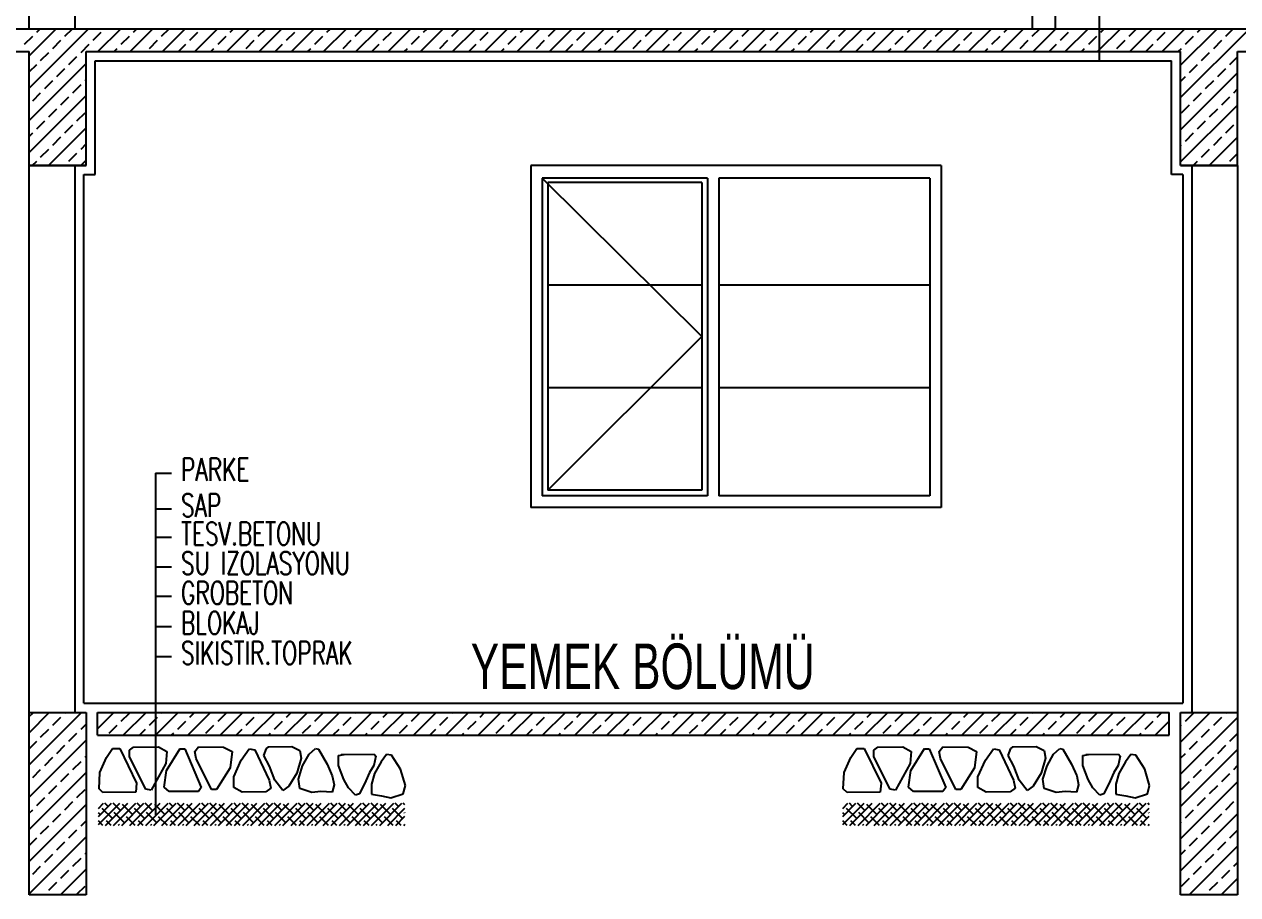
# Model space of a CAD drawing. Extents: x 3907.4 to 3911.57, y -3054.42 to -3053.7.
# Drawn here: x 3909.5885 to 3909.6949, y -3054.3138 to -3054.2374 of the extents above; entities that cross this region are included whole.
import ezdxf

# ---------------------------------------------------------------- set-up
doc = ezdxf.new("R2010")
doc.units = 0
doc.header["$LTSCALE"] = 2
doc.header["$MEASUREMENT"] = 0
doc.linetypes.add('ACAD_ISO07W100', pattern=[3.5, 0.5, -3])
for name, color, linetype in [('DOĞRAMA', 2, 'CONTINUOUS'), ('DUVAR', 7, 'CONTINUOUS'), ('SıVA', 6, 'CONTINUOUS'), ('TARAMA', 9, 'CONTINUOUS'), ('TEXT', 11, 'CONTINUOUS')]:
    doc.layers.add(name, color=color, linetype=linetype)
doc.styles.add('KAPı-PEN', font='simplex.shx', dxfattribs={"width": 0.7, "height": 10})
doc.styles.add('MAHAL', font='stylu.ttf', dxfattribs={"width": 0.7, "height": 20})

msp = doc.modelspace()

# ---------------------------------------------------------------- linework, layer by layer
at = {"layer": 'DOĞRAMA'}
for p, q in [((3909.66889, -3054.24981), (3909.63289, -3054.24981)), ((3909.63289, -3054.24981), (3909.63289, -3054.27981)), ((3909.66889, -3054.24981), (3909.66889, -3054.27981)), ((3909.63389, -3054.25091), (3909.63389, -3054.27881)), ((3909.64839, -3054.25091), (3909.63389, -3054.25091)), ((3909.64839, -3054.25091), (3909.64839, -3054.27881)), ((3909.66789, -3054.25091), (3909.64939, -3054.25091)), ((3909.64939, -3054.25091), (3909.64939, -3054.27881)), ((3909.66789, -3054.25091), (3909.66789, -3054.25691)), ((3909.66789, -3054.25446), (3909.66789, -3054.27881)), ((3909.64839, -3054.27881), (3909.63389, -3054.27881)), ((3909.66789, -3054.27881), (3909.64939, -3054.27881)), ((3909.66889, -3054.27981), (3909.63289, -3054.27981))]:
    msp.add_line(p, q, dxfattribs=at)
at = {"layer": 'DOĞRAMA', "color": 9, "linetype": 'ACAD_ISO07W100'}
for p, q in [((3909.63389, -3054.25091), (3909.64789, -3054.26481)), ((3909.64789, -3054.26481), (3909.63439, -3054.27831))]:
    msp.add_line(p, q, dxfattribs=at)
at = {"layer": 'DOĞRAMA', "color": 6}
for p, q in [((3909.63439, -3054.25131), (3909.63439, -3054.27831)), ((3909.64789, -3054.25131), (3909.63439, -3054.25131)), ((3909.64789, -3054.25131), (3909.64789, -3054.27831)), ((3909.64789, -3054.26031), (3909.63439, -3054.26031)), ((3909.66789, -3054.26031), (3909.64939, -3054.26031)), ((3909.64789, -3054.26931), (3909.63439, -3054.26931)), ((3909.66789, -3054.26931), (3909.64939, -3054.26931)), ((3909.64789, -3054.27831), (3909.63439, -3054.27831))]:
    msp.add_line(p, q, dxfattribs=at)
at = {"layer": 'DUVAR'}
for p, q in [((3909.67689, -3054.23781), (3909.67689, -3054.17981)), ((3909.67889, -3054.17981), (3909.67889, -3054.23781)), ((3909.58889, -3054.23781), (3909.58889, -3054.18981)), ((3909.59289, -3054.18981), (3909.59289, -3054.23781)), ((3909.58889, -3054.29781), (3909.58889, -3054.24981)), ((3909.59289, -3054.24981), (3909.59289, -3054.29781)), ((3909.69089, -3054.29781), (3909.69089, -3054.24981)), ((3909.69489, -3054.24981), (3909.69489, -3054.29781))]:
    msp.add_line(p, q, dxfattribs=at)
at = {"layer": 'DUVAR', "color": 4}
for p, q in [((3909.52889, -3054.23781), (3909.78889, -3054.23781)), ((3909.53489, -3054.23981), (3909.58889, -3054.23981)), ((3909.58889, -3054.24981), (3909.58889, -3054.23981)), ((3909.59389, -3054.23981), (3909.68989, -3054.23981)), ((3909.59389, -3054.24981), (3909.59389, -3054.23981)), ((3909.68989, -3054.24981), (3909.68989, -3054.23981)), ((3909.69489, -3054.23981), (3909.78389, -3054.23981)), ((3909.69489, -3054.24981), (3909.69489, -3054.23981)), ((3909.58889, -3054.24981), (3909.59389, -3054.24981)), ((3909.59389, -3054.24981), (3909.58889, -3054.24981)), ((3909.69489, -3054.24981), (3909.68989, -3054.24981)), ((3909.68989, -3054.24981), (3909.69489, -3054.24981)), ((3909.58889, -3054.29781), (3909.59389, -3054.29781)), ((3909.58889, -3054.31381), (3909.58889, -3054.29781)), ((3909.59389, -3054.29781), (3909.59389, -3054.31381)), ((3909.59489, -3054.29781), (3909.68889, -3054.29781)), ((3909.59489, -3054.29981), (3909.59489, -3054.29781)), ((3909.68889, -3054.29981), (3909.68889, -3054.29781)), ((3909.68989, -3054.29781), (3909.69489, -3054.29781)), ((3909.68989, -3054.31381), (3909.68989, -3054.29781)), ((3909.69489, -3054.29781), (3909.69489, -3054.31381)), ((3909.59489, -3054.29981), (3909.68889, -3054.29981)), ((3909.59389, -3054.31381), (3909.58889, -3054.31381)), ((3909.69489, -3054.31381), (3909.68989, -3054.31381))]:
    msp.add_line(p, q, dxfattribs=at)
at = {"layer": 'SıVA'}
for p, q in [((3909.59469, -3054.24061), (3909.68909, -3054.24061)), ((3909.59469, -3054.25061), (3909.59469, -3054.24061)), ((3909.68909, -3054.25061), (3909.68909, -3054.24061)), ((3909.59369, -3054.29701), (3909.59369, -3054.25061)), ((3909.59369, -3054.25061), (3909.59469, -3054.25061)), ((3909.69009, -3054.25061), (3909.68909, -3054.25061)), ((3909.69009, -3054.25061), (3909.69009, -3054.29701)), ((3909.59369, -3054.29701), (3909.69009, -3054.29701))]:
    msp.add_line(p, q, dxfattribs=at)
at = {"layer": 'TARAMA'}
for p, q in [((3909.58889, -3054.24019), (3909.59126, -3054.23781)), ((3909.58889, -3054.24302), (3909.59409, -3054.23781)), ((3909.58955, -3054.23811), (3909.58985, -3054.23781)), ((3909.59202, -3054.23847), (3909.59268, -3054.23781)), ((3909.59492, -3054.23981), (3909.59692, -3054.23781)), ((3909.59775, -3054.23981), (3909.59975, -3054.23781)), ((3909.59803, -3054.23811), (3909.59834, -3054.23781)), ((3909.60051, -3054.23847), (3909.60116, -3054.23781)), ((3909.60058, -3054.23981), (3909.60258, -3054.23781)), ((3909.60341, -3054.23981), (3909.60541, -3054.23781)), ((3909.60623, -3054.23981), (3909.60823, -3054.23781)), ((3909.60652, -3054.23811), (3909.60682, -3054.23781)), ((3909.60899, -3054.23847), (3909.60965, -3054.23781)), ((3909.60906, -3054.23981), (3909.61106, -3054.23781)), ((3909.61189, -3054.23981), (3909.61389, -3054.23781)), ((3909.61472, -3054.23981), (3909.61672, -3054.23781)), ((3909.615, -3054.23811), (3909.61531, -3054.23781)), ((3909.61748, -3054.23847), (3909.61813, -3054.23781)), ((3909.61755, -3054.23981), (3909.61955, -3054.23781)), ((3909.62038, -3054.23981), (3909.62238, -3054.23781)), ((3909.62321, -3054.23981), (3909.62521, -3054.23781)), ((3909.62349, -3054.23811), (3909.62379, -3054.23781)), ((3909.62596, -3054.23847), (3909.62662, -3054.23781)), ((3909.62603, -3054.23981), (3909.62803, -3054.23781)), ((3909.62886, -3054.23981), (3909.63086, -3054.23781)), ((3909.63169, -3054.23981), (3909.63369, -3054.23781)), ((3909.63198, -3054.23811), (3909.63228, -3054.23781)), ((3909.63445, -3054.23847), (3909.6351, -3054.23781)), ((3909.63452, -3054.23981), (3909.63652, -3054.23781)), ((3909.63735, -3054.23981), (3909.63935, -3054.23781)), ((3909.64018, -3054.23981), (3909.64218, -3054.23781)), ((3909.64046, -3054.23811), (3909.64076, -3054.23781)), ((3909.64294, -3054.23847), (3909.64359, -3054.23781)), ((3909.643, -3054.23981), (3909.645, -3054.23781)), ((3909.64583, -3054.23981), (3909.64783, -3054.23781)), ((3909.64866, -3054.23981), (3909.65066, -3054.23781)), ((3909.64895, -3054.23811), (3909.64925, -3054.23781)), ((3909.65142, -3054.23847), (3909.65208, -3054.23781)), ((3909.65149, -3054.23981), (3909.65349, -3054.23781)), ((3909.65432, -3054.23981), (3909.65632, -3054.23781)), ((3909.65715, -3054.23981), (3909.65915, -3054.23781)), ((3909.65743, -3054.23811), (3909.65773, -3054.23781)), ((3909.65991, -3054.23847), (3909.66056, -3054.23781)), ((3909.65997, -3054.23981), (3909.66197, -3054.23781)), ((3909.6628, -3054.23981), (3909.6648, -3054.23781)), ((3909.66563, -3054.23981), (3909.66763, -3054.23781)), ((3909.66592, -3054.23811), (3909.66622, -3054.23781)), ((3909.66839, -3054.23847), (3909.66905, -3054.23781)), ((3909.66846, -3054.23981), (3909.67046, -3054.23781)), ((3909.67129, -3054.23981), (3909.67329, -3054.23781)), ((3909.67412, -3054.23981), (3909.67612, -3054.23781)), ((3909.6744, -3054.23811), (3909.6747, -3054.23781)), ((3909.67688, -3054.23847), (3909.67753, -3054.23781)), ((3909.67695, -3054.23981), (3909.67895, -3054.23781)), ((3909.67977, -3054.23981), (3909.68177, -3054.23781)), ((3909.68274, -3054.23967), (3909.6846, -3054.23781)), ((3909.68289, -3054.23811), (3909.68319, -3054.23781)), ((3909.68536, -3054.23847), (3909.68602, -3054.23781)), ((3909.68543, -3054.23981), (3909.68743, -3054.23781)), ((3909.68826, -3054.23981), (3909.69026, -3054.23781)), ((3909.68989, -3054.24101), (3909.69309, -3054.23781)), ((3909.68989, -3054.24384), (3909.69592, -3054.23781)), ((3909.69137, -3054.23811), (3909.69167, -3054.23781)), ((3909.69385, -3054.23847), (3909.6945, -3054.23781)), ((3909.58849, -3054.23917), (3909.5892, -3054.23847)), ((3909.59096, -3054.23953), (3909.59167, -3054.23882)), ((3909.5945, -3054.23882), (3909.59521, -3054.23811)), ((3909.59697, -3054.23917), (3909.59768, -3054.23847)), ((3909.59945, -3054.23953), (3909.60016, -3054.23882)), ((3909.60298, -3054.23882), (3909.60369, -3054.23811)), ((3909.60546, -3054.23917), (3909.60617, -3054.23847)), ((3909.60793, -3054.23953), (3909.60864, -3054.23882)), ((3909.61147, -3054.23882), (3909.61218, -3054.23811)), ((3909.61394, -3054.23917), (3909.61465, -3054.23847)), ((3909.61642, -3054.23953), (3909.61713, -3054.23882)), ((3909.61995, -3054.23882), (3909.62066, -3054.23811)), ((3909.62243, -3054.23917), (3909.62314, -3054.23847)), ((3909.6249, -3054.23953), (3909.62561, -3054.23882)), ((3909.62844, -3054.23882), (3909.62915, -3054.23811)), ((3909.63091, -3054.23917), (3909.63162, -3054.23847)), ((3909.63339, -3054.23953), (3909.6341, -3054.23882)), ((3909.63692, -3054.23882), (3909.63763, -3054.23811)), ((3909.6394, -3054.23917), (3909.64011, -3054.23847)), ((3909.64187, -3054.23953), (3909.64258, -3054.23882)), ((3909.64541, -3054.23882), (3909.64612, -3054.23811)), ((3909.64788, -3054.23917), (3909.64859, -3054.23847)), ((3909.65036, -3054.23953), (3909.65107, -3054.23882)), ((3909.6539, -3054.23882), (3909.6546, -3054.23811)), ((3909.65637, -3054.23917), (3909.65708, -3054.23847)), ((3909.65885, -3054.23953), (3909.65955, -3054.23882)), ((3909.66238, -3054.23882), (3909.66309, -3054.23811)), ((3909.66486, -3054.23917), (3909.66556, -3054.23847)), ((3909.66733, -3054.23953), (3909.66804, -3054.23882)), ((3909.67087, -3054.23882), (3909.67157, -3054.23811)), ((3909.67334, -3054.23917), (3909.67405, -3054.23847)), ((3909.67582, -3054.23953), (3909.67652, -3054.23882)), ((3909.67935, -3054.23882), (3909.68006, -3054.23811)), ((3909.68183, -3054.23917), (3909.68253, -3054.23847)), ((3909.6843, -3054.23953), (3909.68501, -3054.23882)), ((3909.68784, -3054.23882), (3909.68854, -3054.23811)), ((3909.69031, -3054.23917), (3909.69102, -3054.23847)), ((3909.69279, -3054.23953), (3909.69349, -3054.23882)), ((3909.5899, -3054.24059), (3909.59061, -3054.23988)), ((3909.59344, -3054.23988), (3909.59414, -3054.23917)), ((3909.59634, -3054.23981), (3909.59662, -3054.23953)), ((3909.60199, -3054.23981), (3909.60263, -3054.23917)), ((3909.60482, -3054.23981), (3909.6051, -3054.23953)), ((3909.61048, -3054.23981), (3909.61112, -3054.23917)), ((3909.61331, -3054.23981), (3909.61359, -3054.23953)), ((3909.61896, -3054.23981), (3909.6196, -3054.23917)), ((3909.62179, -3054.23981), (3909.62208, -3054.23953)), ((3909.62745, -3054.23981), (3909.62809, -3054.23917)), ((3909.63028, -3054.23981), (3909.63056, -3054.23953)), ((3909.63593, -3054.23981), (3909.63657, -3054.23917)), ((3909.63876, -3054.23981), (3909.63905, -3054.23953)), ((3909.64442, -3054.23981), (3909.64506, -3054.23917)), ((3909.64725, -3054.23981), (3909.64753, -3054.23953)), ((3909.6529, -3054.23981), (3909.65354, -3054.23917)), ((3909.65573, -3054.23981), (3909.65602, -3054.23953)), ((3909.66139, -3054.23981), (3909.66203, -3054.23917)), ((3909.66422, -3054.23981), (3909.6645, -3054.23953)), ((3909.66987, -3054.23981), (3909.67051, -3054.23917)), ((3909.6727, -3054.23981), (3909.67299, -3054.23953)), ((3909.67836, -3054.23981), (3909.679, -3054.23917)), ((3909.68119, -3054.23981), (3909.68147, -3054.23953)), ((3909.6826, -3054.23981), (3909.68274, -3054.23967)), ((3909.68684, -3054.23981), (3909.68748, -3054.23917)), ((3909.68967, -3054.23981), (3909.68996, -3054.23953)), ((3909.69173, -3054.24059), (3909.69243, -3054.23988)), ((3909.58889, -3054.24585), (3909.59389, -3054.24085)), ((3909.58889, -3054.2416), (3909.58955, -3054.24094)), ((3909.59238, -3054.24094), (3909.59308, -3054.24023)), ((3909.69066, -3054.24165), (3909.69137, -3054.24094)), ((3909.6942, -3054.24094), (3909.69489, -3054.24026)), ((3909.59132, -3054.242), (3909.59202, -3054.24129)), ((3909.68989, -3054.24667), (3909.69489, -3054.24167)), ((3909.68989, -3054.24243), (3909.69031, -3054.242)), ((3909.69314, -3054.242), (3909.69385, -3054.24129)), ((3909.59026, -3054.24306), (3909.59096, -3054.24235)), ((3909.59273, -3054.24342), (3909.59344, -3054.24271)), ((3909.59379, -3054.24235), (3909.59389, -3054.24226)), ((3909.69208, -3054.24306), (3909.69279, -3054.24235)), ((3909.69455, -3054.24342), (3909.69489, -3054.24308)), ((3909.58889, -3054.24867), (3909.59389, -3054.24367)), ((3909.5892, -3054.24412), (3909.5899, -3054.24342)), ((3909.59167, -3054.24448), (3909.59238, -3054.24377)), ((3909.69102, -3054.24412), (3909.69173, -3054.24342)), ((3909.69349, -3054.24448), (3909.6942, -3054.24377)), ((3909.59061, -3054.24554), (3909.59132, -3054.24483)), ((3909.59308, -3054.24589), (3909.59379, -3054.24518)), ((3909.68989, -3054.2495), (3909.69489, -3054.2445)), ((3909.68996, -3054.24518), (3909.69066, -3054.24448)), ((3909.69243, -3054.24554), (3909.69314, -3054.24483)), ((3909.58955, -3054.2466), (3909.59026, -3054.24589)), ((3909.59202, -3054.24695), (3909.59273, -3054.24624)), ((3909.69137, -3054.2466), (3909.69208, -3054.24589)), ((3909.69385, -3054.24695), (3909.69455, -3054.24624)), ((3909.58889, -3054.24726), (3909.5892, -3054.24695)), ((3909.59058, -3054.24981), (3909.59389, -3054.2465)), ((3909.59096, -3054.24801), (3909.59167, -3054.2473)), ((3909.69031, -3054.24766), (3909.69102, -3054.24695)), ((3909.6924, -3054.24981), (3909.69489, -3054.24733)), ((3909.69279, -3054.24801), (3909.69349, -3054.2473)), ((3909.5899, -3054.24907), (3909.59061, -3054.24837)), ((3909.59344, -3054.24837), (3909.59389, -3054.24792)), ((3909.68989, -3054.24808), (3909.68996, -3054.24801)), ((3909.69173, -3054.24907), (3909.69243, -3054.24837)), ((3909.58916, -3054.24981), (3909.58955, -3054.24943)), ((3909.59238, -3054.24943), (3909.59308, -3054.24872)), ((3909.59341, -3054.24981), (3909.59389, -3054.24933)), ((3909.69099, -3054.24981), (3909.69137, -3054.24943)), ((3909.6942, -3054.24943), (3909.69489, -3054.24874)), ((3909.59199, -3054.24981), (3909.59202, -3054.24978)), ((3909.69382, -3054.24981), (3909.69385, -3054.24978)), ((3909.58889, -3054.29959), (3909.59066, -3054.29781)), ((3909.58889, -3054.30241), (3909.59349, -3054.29781)), ((3909.58889, -3054.29817), (3909.5892, -3054.29786)), ((3909.59096, -3054.29892), (3909.59167, -3054.29822)), ((3909.59202, -3054.29786), (3909.59208, -3054.29781)), ((3909.59489, -3054.29924), (3909.59632, -3054.29781)), ((3909.59489, -3054.29783), (3909.5949, -3054.29781)), ((3909.59697, -3054.29857), (3909.59768, -3054.29786)), ((3909.59715, -3054.29981), (3909.59915, -3054.29781)), ((3909.59945, -3054.29892), (3909.59998, -3054.2984)), ((3909.59998, -3054.29981), (3909.60197, -3054.29781)), ((3909.59998, -3054.2984), (3909.60016, -3054.29822)), ((3909.60051, -3054.29786), (3909.60056, -3054.29781)), ((3909.6028, -3054.29981), (3909.6048, -3054.29781)), ((3909.60298, -3054.29822), (3909.60339, -3054.29781)), ((3909.60546, -3054.29857), (3909.60617, -3054.29786)), ((3909.60563, -3054.29981), (3909.60763, -3054.29781)), ((3909.60793, -3054.29892), (3909.60864, -3054.29822)), ((3909.60846, -3054.29981), (3909.61046, -3054.29781)), ((3909.60899, -3054.29786), (3909.60905, -3054.29781)), ((3909.61129, -3054.29981), (3909.61329, -3054.29781)), ((3909.61147, -3054.29822), (3909.61187, -3054.29781)), ((3909.61394, -3054.29857), (3909.61465, -3054.29786)), ((3909.61412, -3054.29981), (3909.61612, -3054.29781)), ((3909.61642, -3054.29892), (3909.61713, -3054.29822)), ((3909.61695, -3054.29981), (3909.61895, -3054.29781)), ((3909.61748, -3054.29786), (3909.61753, -3054.29781)), ((3909.61977, -3054.29981), (3909.62177, -3054.29781)), ((3909.61995, -3054.29822), (3909.62036, -3054.29781)), ((3909.62243, -3054.29857), (3909.62314, -3054.29786)), ((3909.6226, -3054.29981), (3909.6246, -3054.29781)), ((3909.6249, -3054.29892), (3909.62561, -3054.29822)), ((3909.62543, -3054.29981), (3909.62743, -3054.29781)), ((3909.62596, -3054.29786), (3909.62602, -3054.29781)), ((3909.62826, -3054.29981), (3909.63026, -3054.29781)), ((3909.62844, -3054.29822), (3909.62884, -3054.29781)), ((3909.63091, -3054.29857), (3909.63162, -3054.29786)), ((3909.63109, -3054.29981), (3909.63309, -3054.29781)), ((3909.63339, -3054.29892), (3909.6341, -3054.29822)), ((3909.63392, -3054.29981), (3909.63592, -3054.29781)), ((3909.63445, -3054.29786), (3909.6345, -3054.29781)), ((3909.63674, -3054.29981), (3909.63874, -3054.29781)), ((3909.63692, -3054.29822), (3909.63733, -3054.29781)), ((3909.6394, -3054.29857), (3909.64011, -3054.29786)), ((3909.63957, -3054.29981), (3909.64157, -3054.29781)), ((3909.64187, -3054.29892), (3909.64258, -3054.29822)), ((3909.6424, -3054.29981), (3909.6444, -3054.29781)), ((3909.64294, -3054.29786), (3909.64299, -3054.29781)), ((3909.64523, -3054.29981), (3909.64723, -3054.29781)), ((3909.64541, -3054.29822), (3909.64582, -3054.29781)), ((3909.64788, -3054.29857), (3909.64859, -3054.29786)), ((3909.64806, -3054.29981), (3909.65006, -3054.29781)), ((3909.65036, -3054.29892), (3909.65107, -3054.29822)), ((3909.65089, -3054.29981), (3909.65289, -3054.29781)), ((3909.65142, -3054.29786), (3909.65147, -3054.29781)), ((3909.65371, -3054.29981), (3909.65571, -3054.29781)), ((3909.6539, -3054.29822), (3909.6543, -3054.29781)), ((3909.65637, -3054.29857), (3909.65708, -3054.29786)), ((3909.65654, -3054.29981), (3909.65854, -3054.29781)), ((3909.65885, -3054.29892), (3909.65955, -3054.29822)), ((3909.65937, -3054.29981), (3909.66137, -3054.29781)), ((3909.65991, -3054.29786), (3909.65996, -3054.29781)), ((3909.6622, -3054.29981), (3909.6642, -3054.29781)), ((3909.66238, -3054.29822), (3909.66279, -3054.29781)), ((3909.66486, -3054.29857), (3909.66556, -3054.29786)), ((3909.66503, -3054.29981), (3909.66703, -3054.29781)), ((3909.66733, -3054.29892), (3909.66804, -3054.29822)), ((3909.66786, -3054.29981), (3909.66986, -3054.29781)), ((3909.66839, -3054.29786), (3909.66844, -3054.29781)), ((3909.67069, -3054.29981), (3909.67269, -3054.29781)), ((3909.67087, -3054.29822), (3909.67127, -3054.29781)), ((3909.67334, -3054.29857), (3909.67405, -3054.29786)), ((3909.67351, -3054.29981), (3909.67551, -3054.29781)), ((3909.67582, -3054.29892), (3909.67652, -3054.29822)), ((3909.67634, -3054.29981), (3909.67834, -3054.29781)), ((3909.67688, -3054.29786), (3909.67693, -3054.29781)), ((3909.67917, -3054.29981), (3909.68117, -3054.29781)), ((3909.67935, -3054.29822), (3909.67976, -3054.29781)), ((3909.68183, -3054.29857), (3909.68253, -3054.29786)), ((3909.682, -3054.29981), (3909.684, -3054.29781)), ((3909.6843, -3054.29892), (3909.68501, -3054.29822)), ((3909.68483, -3054.29981), (3909.68683, -3054.29781)), ((3909.68536, -3054.29786), (3909.68541, -3054.29781)), ((3909.68784, -3054.29822), (3909.68824, -3054.29781)), ((3909.68989, -3054.30041), (3909.69248, -3054.29781)), ((3909.68989, -3054.30324), (3909.69489, -3054.29824)), ((3909.69031, -3054.29857), (3909.69102, -3054.29786)), ((3909.69279, -3054.29892), (3909.69349, -3054.29822)), ((3909.69385, -3054.29786), (3909.6939, -3054.29781)), ((3909.5899, -3054.29998), (3909.59061, -3054.29928)), ((3909.59344, -3054.29928), (3909.59389, -3054.29883)), ((3909.59591, -3054.29963), (3909.59662, -3054.29892)), ((3909.59856, -3054.29981), (3909.59909, -3054.29928)), ((3909.60192, -3054.29928), (3909.60263, -3054.29857)), ((3909.6044, -3054.29963), (3909.6051, -3054.29892)), ((3909.60705, -3054.29981), (3909.60758, -3054.29928)), ((3909.61041, -3054.29928), (3909.61112, -3054.29857)), ((3909.61288, -3054.29963), (3909.61359, -3054.29892)), ((3909.61553, -3054.29981), (3909.61607, -3054.29928)), ((3909.61889, -3054.29928), (3909.6196, -3054.29857)), ((3909.62137, -3054.29963), (3909.62208, -3054.29892)), ((3909.62402, -3054.29981), (3909.62455, -3054.29928)), ((3909.62738, -3054.29928), (3909.62809, -3054.29857)), ((3909.62985, -3054.29963), (3909.63056, -3054.29892)), ((3909.6325, -3054.29981), (3909.63304, -3054.29928)), ((3909.63586, -3054.29928), (3909.63657, -3054.29857)), ((3909.63834, -3054.29963), (3909.63905, -3054.29892)), ((3909.64099, -3054.29981), (3909.64152, -3054.29928)), ((3909.64435, -3054.29928), (3909.64506, -3054.29857)), ((3909.64682, -3054.29963), (3909.64753, -3054.29892)), ((3909.64947, -3054.29981), (3909.65001, -3054.29928)), ((3909.65283, -3054.29928), (3909.65354, -3054.29857)), ((3909.65531, -3054.29963), (3909.65602, -3054.29892)), ((3909.65796, -3054.29981), (3909.65849, -3054.29928)), ((3909.66132, -3054.29928), (3909.66203, -3054.29857)), ((3909.66379, -3054.29963), (3909.6645, -3054.29892)), ((3909.66644, -3054.29981), (3909.66698, -3054.29928)), ((3909.66981, -3054.29928), (3909.67051, -3054.29857)), ((3909.67228, -3054.29963), (3909.67299, -3054.29892)), ((3909.67493, -3054.29981), (3909.67546, -3054.29928)), ((3909.67829, -3054.29928), (3909.679, -3054.29857)), ((3909.68077, -3054.29963), (3909.68147, -3054.29892)), ((3909.68341, -3054.29981), (3909.68395, -3054.29928)), ((3909.68678, -3054.29928), (3909.68748, -3054.29857)), ((3909.68766, -3054.29981), (3909.68889, -3054.29858)), ((3909.68989, -3054.299), (3909.68996, -3054.29892)), ((3909.69173, -3054.29998), (3909.69243, -3054.29928)), ((3909.58889, -3054.30524), (3909.59389, -3054.30024)), ((3909.58889, -3054.301), (3909.58955, -3054.30034)), ((3909.59238, -3054.30034), (3909.59308, -3054.29963)), ((3909.59997, -3054.29981), (3909.59998, -3054.29981)), ((3909.60139, -3054.29981), (3909.60157, -3054.29963)), ((3909.60987, -3054.29981), (3909.61005, -3054.29963)), ((3909.61836, -3054.29981), (3909.61854, -3054.29963)), ((3909.62684, -3054.29981), (3909.62703, -3054.29963)), ((3909.63533, -3054.29981), (3909.63551, -3054.29963)), ((3909.64382, -3054.29981), (3909.644, -3054.29963)), ((3909.6523, -3054.29981), (3909.65248, -3054.29963)), ((3909.66079, -3054.29981), (3909.66097, -3054.29963)), ((3909.66927, -3054.29981), (3909.66945, -3054.29963)), ((3909.67776, -3054.29981), (3909.67794, -3054.29963)), ((3909.68624, -3054.29981), (3909.68642, -3054.29963)), ((3909.69066, -3054.30104), (3909.69137, -3054.30034)), ((3909.6942, -3054.30034), (3909.69489, -3054.29965)), ((3909.59132, -3054.3014), (3909.59202, -3054.30069)), ((3909.59379, -3054.30175), (3909.59389, -3054.30166)), ((3909.68989, -3054.30607), (3909.69489, -3054.30107)), ((3909.68989, -3054.30182), (3909.69031, -3054.3014)), ((3909.69314, -3054.3014), (3909.69385, -3054.30069)), ((3909.59026, -3054.30246), (3909.59096, -3054.30175)), ((3909.59273, -3054.30281), (3909.59344, -3054.30211)), ((3909.69208, -3054.30246), (3909.69279, -3054.30175)), ((3909.69455, -3054.30281), (3909.69489, -3054.30248)), ((3909.58889, -3054.30807), (3909.59389, -3054.30307)), ((3909.5892, -3054.30352), (3909.5899, -3054.30281)), ((3909.59167, -3054.30387), (3909.59238, -3054.30317)), ((3909.69102, -3054.30352), (3909.69173, -3054.30281)), ((3909.69349, -3054.30387), (3909.6942, -3054.30317)), ((3909.59061, -3054.30493), (3909.59132, -3054.30423)), ((3909.59308, -3054.30529), (3909.59379, -3054.30458)), ((3909.68989, -3054.30889), (3909.69489, -3054.30389)), ((3909.68996, -3054.30458), (3909.69066, -3054.30387)), ((3909.69243, -3054.30493), (3909.69314, -3054.30423)), ((3909.58889, -3054.3109), (3909.59389, -3054.3059)), ((3909.58955, -3054.30599), (3909.59026, -3054.30529)), ((3909.59202, -3054.30635), (3909.59273, -3054.30564)), ((3909.69137, -3054.30599), (3909.69208, -3054.30529)), ((3909.69385, -3054.30635), (3909.69455, -3054.30564)), ((3909.58889, -3054.30666), (3909.5892, -3054.30635)), ((3909.59096, -3054.30741), (3909.59167, -3054.3067)), ((3909.68989, -3054.31172), (3909.69489, -3054.30672)), ((3909.69031, -3054.30705), (3909.69102, -3054.30635)), ((3909.69279, -3054.30741), (3909.69349, -3054.3067)), ((3909.5899, -3054.30847), (3909.59061, -3054.30776)), ((3909.59344, -3054.30776), (3909.59389, -3054.30731)), ((3909.68989, -3054.30748), (3909.68996, -3054.30741)), ((3909.69173, -3054.30847), (3909.69243, -3054.30776)), ((3909.58889, -3054.31373), (3909.59389, -3054.30873)), ((3909.58889, -3054.30949), (3909.58955, -3054.30882)), ((3909.59238, -3054.30882), (3909.59308, -3054.30812)), ((3909.69066, -3054.30953), (3909.69137, -3054.30882)), ((3909.6942, -3054.30882), (3909.69489, -3054.30814)), ((3909.59132, -3054.30988), (3909.59202, -3054.30918)), ((3909.59379, -3054.31024), (3909.59389, -3054.31014)), ((3909.68989, -3054.31031), (3909.69031, -3054.30988)), ((3909.69063, -3054.31381), (3909.69489, -3054.30955)), ((3909.69314, -3054.30988), (3909.69385, -3054.30918)), ((3909.59026, -3054.31094), (3909.59096, -3054.31024)), ((3909.59273, -3054.3113), (3909.59344, -3054.31059)), ((3909.69208, -3054.31094), (3909.69279, -3054.31024)), ((3909.69455, -3054.3113), (3909.69489, -3054.31097)), ((3909.5892, -3054.312), (3909.5899, -3054.3113)), ((3909.59163, -3054.31381), (3909.59389, -3054.31156)), ((3909.59167, -3054.31236), (3909.59238, -3054.31165)), ((3909.69102, -3054.312), (3909.69173, -3054.3113)), ((3909.69349, -3054.31236), (3909.6942, -3054.31165)), ((3909.59061, -3054.31342), (3909.59132, -3054.31271)), ((3909.59308, -3054.31377), (3909.59379, -3054.31307)), ((3909.68996, -3054.31307), (3909.69066, -3054.31236)), ((3909.69243, -3054.31342), (3909.69314, -3054.31271)), ((3909.69345, -3054.31381), (3909.69489, -3054.31238)), ((3909.59022, -3054.31381), (3909.59026, -3054.31377)), ((3909.69204, -3054.31381), (3909.69208, -3054.31377))]:
    msp.add_line(p, q, dxfattribs=at)
at = {"layer": 'TARAMA', "color": 6}
for p, q in [((3909.59568, -3054.30177), (3909.59621, -3054.30098)), ((3909.59621, -3054.30098), (3909.59685, -3054.30098)), ((3909.59685, -3054.30098), (3909.59832, -3054.30403)), ((3909.59769, -3054.30112), (3909.59805, -3054.30086)), ((3909.59769, -3054.3017), (3909.59769, -3054.30112)), ((3909.59801, -3054.30085), (3909.60023, -3054.30084)), ((3909.60023, -3054.30084), (3909.60097, -3054.30124)), ((3909.60097, -3054.30124), (3909.60089, -3054.3023)), ((3909.60093, -3054.3029), (3909.60213, -3054.30098)), ((3909.60213, -3054.301), (3909.60255, -3054.301)), ((3909.60255, -3054.301), (3909.60399, -3054.3044)), ((3909.60341, -3054.30124), (3909.60373, -3054.30082)), ((3909.60355, -3054.30184), (3909.60341, -3054.30124)), ((3909.60373, -3054.30082), (3909.60595, -3054.30086)), ((3909.60595, -3054.30086), (3909.6067, -3054.30124)), ((3909.6067, -3054.30124), (3909.60652, -3054.30268)), ((3909.60748, -3054.302), (3909.6082, -3054.301)), ((3909.6082, -3054.301), (3909.60868, -3054.30108)), ((3909.60868, -3054.30108), (3909.60994, -3054.30374)), ((3909.60946, -3054.3016), (3909.6097, -3054.30098)), ((3909.60998, -3054.30252), (3909.60946, -3054.3016)), ((3909.6097, -3054.30098), (3909.60992, -3054.30084)), ((3909.60982, -3054.30084), (3909.61192, -3054.30081)), ((3909.61192, -3054.30081), (3909.61264, -3054.30114)), ((3909.61264, -3054.30114), (3909.61276, -3054.30182)), ((3909.61288, -3054.3025), (3909.61344, -3054.30148)), ((3909.61344, -3054.30148), (3909.614, -3054.30098)), ((3909.614, -3054.30098), (3909.61426, -3054.30104)), ((3909.61426, -3054.30104), (3909.61502, -3054.30236)), ((3909.61603, -3054.3016), (3909.61652, -3054.3015)), ((3909.61603, -3054.30248), (3909.61603, -3054.3016)), ((3909.61627, -3054.3015), (3909.61915, -3054.30146)), ((3909.61929, -3054.30164), (3909.61911, -3054.30246)), ((3909.61915, -3054.30146), (3909.61929, -3054.30164)), ((3909.62024, -3054.30151), (3909.61976, -3054.30216)), ((3909.62066, -3054.30156), (3909.62024, -3054.30151)), ((3909.62146, -3054.30278), (3909.62066, -3054.30156)), ((3909.66097, -3054.30177), (3909.6615, -3054.30098)), ((3909.6615, -3054.30098), (3909.66214, -3054.30098)), ((3909.66214, -3054.30098), (3909.66361, -3054.30403)), ((3909.66298, -3054.30112), (3909.66334, -3054.30086)), ((3909.66298, -3054.3017), (3909.66298, -3054.30112)), ((3909.6633, -3054.30085), (3909.66552, -3054.30084)), ((3909.66552, -3054.30084), (3909.66626, -3054.30124)), ((3909.66626, -3054.30124), (3909.66618, -3054.3023)), ((3909.66622, -3054.3029), (3909.66742, -3054.30098)), ((3909.66742, -3054.301), (3909.66784, -3054.301)), ((3909.66784, -3054.301), (3909.66928, -3054.3044)), ((3909.6687, -3054.30124), (3909.66902, -3054.30082)), ((3909.66884, -3054.30184), (3909.6687, -3054.30124)), ((3909.66902, -3054.30082), (3909.67124, -3054.30086)), ((3909.67124, -3054.30086), (3909.67198, -3054.30124)), ((3909.67198, -3054.30124), (3909.6718, -3054.30268)), ((3909.67276, -3054.302), (3909.67348, -3054.301)), ((3909.67348, -3054.301), (3909.67396, -3054.30108)), ((3909.67396, -3054.30108), (3909.67523, -3054.30374)), ((3909.67475, -3054.3016), (3909.67499, -3054.30098)), ((3909.67527, -3054.30252), (3909.67475, -3054.3016)), ((3909.67499, -3054.30098), (3909.67521, -3054.30084)), ((3909.67511, -3054.30084), (3909.67721, -3054.30081)), ((3909.67721, -3054.30081), (3909.67793, -3054.30114)), ((3909.67793, -3054.30114), (3909.67805, -3054.30182)), ((3909.67817, -3054.3025), (3909.67873, -3054.30148)), ((3909.67873, -3054.30148), (3909.67929, -3054.30098)), ((3909.67929, -3054.30098), (3909.67955, -3054.30104)), ((3909.67955, -3054.30104), (3909.68031, -3054.30236)), ((3909.68132, -3054.3016), (3909.6818, -3054.3015)), ((3909.68132, -3054.30248), (3909.68132, -3054.3016)), ((3909.68156, -3054.3015), (3909.68444, -3054.30146)), ((3909.68458, -3054.30164), (3909.6844, -3054.30246)), ((3909.68444, -3054.30146), (3909.68458, -3054.30164)), ((3909.68553, -3054.30151), (3909.68505, -3054.30216)), ((3909.68595, -3054.30156), (3909.68553, -3054.30151)), ((3909.68675, -3054.30278), (3909.68595, -3054.30156)), ((3909.59508, -3054.30309), (3909.59568, -3054.30177)), ((3909.59911, -3054.30454), (3909.59769, -3054.3017)), ((3909.60089, -3054.3023), (3909.59959, -3054.30464)), ((3909.60487, -3054.30458), (3909.60355, -3054.30184)), ((3909.60652, -3054.30268), (3909.60533, -3054.30458)), ((3909.60683, -3054.30346), (3909.60748, -3054.302)), ((3909.61044, -3054.30374), (3909.60998, -3054.30252)), ((3909.61276, -3054.30182), (3909.61236, -3054.30314)), ((3909.61251, -3054.30366), (3909.61288, -3054.3025)), ((3909.61502, -3054.30236), (3909.61548, -3054.30338)), ((3909.61649, -3054.3037), (3909.61603, -3054.30248)), ((3909.61911, -3054.30246), (3909.61875, -3054.30308)), ((3909.61976, -3054.30216), (3909.61918, -3054.30318)), ((3909.66037, -3054.30309), (3909.66097, -3054.30177)), ((3909.6644, -3054.30454), (3909.66298, -3054.3017)), ((3909.66618, -3054.3023), (3909.66488, -3054.30464)), ((3909.67016, -3054.30458), (3909.66884, -3054.30184)), ((3909.6718, -3054.30268), (3909.67062, -3054.30458)), ((3909.67211, -3054.30346), (3909.67276, -3054.302)), ((3909.67573, -3054.30374), (3909.67527, -3054.30252)), ((3909.67805, -3054.30182), (3909.67765, -3054.30314)), ((3909.6778, -3054.30366), (3909.67817, -3054.3025)), ((3909.68031, -3054.30236), (3909.68077, -3054.30338)), ((3909.68178, -3054.3037), (3909.68132, -3054.30248)), ((3909.6844, -3054.30246), (3909.68404, -3054.30308)), ((3909.68505, -3054.30216), (3909.68447, -3054.30318)), ((3909.59502, -3054.30452), (3909.59508, -3054.30309)), ((3909.60073, -3054.30436), (3909.60093, -3054.3029)), ((3909.60683, -3054.3044), (3909.60683, -3054.30346)), ((3909.60994, -3054.30374), (3909.61008, -3054.30445)), ((3909.61114, -3054.30466), (3909.61044, -3054.30374)), ((3909.61236, -3054.30314), (3909.61166, -3054.30428)), ((3909.61263, -3054.3045), (3909.61251, -3054.30366)), ((3909.61548, -3054.30338), (3909.61564, -3054.30416)), ((3909.61691, -3054.30444), (3909.61649, -3054.3037)), ((3909.61841, -3054.30381), (3909.61787, -3054.30494)), ((3909.61875, -3054.30308), (3909.61841, -3054.30381)), ((3909.61918, -3054.30318), (3909.61892, -3054.3041)), ((3909.62189, -3054.30422), (3909.62146, -3054.30278)), ((3909.6603, -3054.30452), (3909.66037, -3054.30309)), ((3909.66602, -3054.30436), (3909.66622, -3054.3029)), ((3909.67211, -3054.3044), (3909.67211, -3054.30346)), ((3909.67523, -3054.30374), (3909.67537, -3054.30445)), ((3909.67643, -3054.30466), (3909.67573, -3054.30374)), ((3909.67765, -3054.30314), (3909.67695, -3054.30428)), ((3909.67792, -3054.3045), (3909.6778, -3054.30366)), ((3909.68077, -3054.30338), (3909.68093, -3054.30416)), ((3909.6822, -3054.30444), (3909.68178, -3054.3037)), ((3909.6837, -3054.30381), (3909.68316, -3054.30494)), ((3909.68404, -3054.30308), (3909.6837, -3054.30381)), ((3909.68447, -3054.30318), (3909.68421, -3054.3041)), ((3909.68717, -3054.30422), (3909.68675, -3054.30278)), ((3909.59536, -3054.30483), (3909.59502, -3054.30452)), ((3909.59825, -3054.3048), (3909.59536, -3054.30483)), ((3909.59832, -3054.30403), (3909.59825, -3054.3048)), ((3909.59959, -3054.30464), (3909.59911, -3054.30454)), ((3909.60117, -3054.30474), (3909.60073, -3054.30436)), ((3909.60373, -3054.30474), (3909.60117, -3054.30474)), ((3909.60399, -3054.3044), (3909.60373, -3054.30474)), ((3909.60533, -3054.30458), (3909.60487, -3054.30458)), ((3909.60756, -3054.3048), (3909.60683, -3054.3044)), ((3909.60964, -3054.30478), (3909.60756, -3054.3048)), ((3909.61008, -3054.30445), (3909.60964, -3054.30478)), ((3909.61166, -3054.30428), (3909.61114, -3054.30466)), ((3909.61367, -3054.30484), (3909.61263, -3054.3045)), ((3909.61446, -3054.30474), (3909.61367, -3054.30484)), ((3909.61546, -3054.30482), (3909.61446, -3054.30474)), ((3909.61564, -3054.30416), (3909.61546, -3054.30482)), ((3909.61751, -3054.30506), (3909.61691, -3054.30444)), ((3909.61892, -3054.3041), (3909.61892, -3054.30497)), ((3909.62169, -3054.30494), (3909.62189, -3054.30422)), ((3909.66065, -3054.30483), (3909.6603, -3054.30452)), ((3909.66354, -3054.3048), (3909.66065, -3054.30483)), ((3909.66361, -3054.30403), (3909.66354, -3054.3048)), ((3909.66488, -3054.30464), (3909.6644, -3054.30454)), ((3909.66646, -3054.30474), (3909.66602, -3054.30436)), ((3909.66902, -3054.30474), (3909.66646, -3054.30474)), ((3909.66928, -3054.3044), (3909.66902, -3054.30474)), ((3909.67062, -3054.30458), (3909.67016, -3054.30458)), ((3909.67284, -3054.3048), (3909.67211, -3054.3044)), ((3909.67493, -3054.30478), (3909.67284, -3054.3048)), ((3909.67537, -3054.30445), (3909.67493, -3054.30478)), ((3909.67695, -3054.30428), (3909.67643, -3054.30466)), ((3909.67896, -3054.30484), (3909.67792, -3054.3045)), ((3909.67975, -3054.30474), (3909.67896, -3054.30484)), ((3909.68075, -3054.30482), (3909.67975, -3054.30474)), ((3909.68093, -3054.30416), (3909.68075, -3054.30482)), ((3909.6828, -3054.30506), (3909.6822, -3054.30444)), ((3909.68421, -3054.3041), (3909.68421, -3054.30497)), ((3909.68697, -3054.30494), (3909.68717, -3054.30422)), ((3909.59496, -3054.30624), (3909.59542, -3054.30578)), ((3909.59496, -3054.30695), (3909.59612, -3054.30578)), ((3909.59496, -3054.30765), (3909.59683, -3054.30578)), ((3909.59583, -3054.30607), (3909.59554, -3054.30578)), ((3909.5956, -3054.30772), (3909.59754, -3054.30578)), ((3909.59689, -3054.30643), (3909.59625, -3054.30578)), ((3909.5963, -3054.30772), (3909.59824, -3054.30578)), ((3909.59701, -3054.30772), (3909.59895, -3054.30578)), ((3909.59795, -3054.30678), (3909.59707, -3054.3059)), ((3909.59772, -3054.30772), (3909.59966, -3054.30578)), ((3909.59866, -3054.30607), (3909.59837, -3054.30578)), ((3909.59842, -3054.30772), (3909.60037, -3054.30578)), ((3909.59972, -3054.30643), (3909.59908, -3054.30578)), ((3909.59913, -3054.30772), (3909.60107, -3054.30578)), ((3909.59984, -3054.30772), (3909.60178, -3054.30578)), ((3909.60078, -3054.30678), (3909.5999, -3054.3059)), ((3909.60054, -3054.30772), (3909.60249, -3054.30578)), ((3909.60149, -3054.30607), (3909.6012, -3054.30578)), ((3909.60125, -3054.30772), (3909.60319, -3054.30578)), ((3909.60255, -3054.30643), (3909.60191, -3054.30578)), ((3909.60196, -3054.30772), (3909.6039, -3054.30578)), ((3909.60267, -3054.30772), (3909.60461, -3054.30578)), ((3909.60361, -3054.30678), (3909.60273, -3054.3059)), ((3909.60337, -3054.30772), (3909.60532, -3054.30578)), ((3909.60432, -3054.30607), (3909.60403, -3054.30578)), ((3909.60408, -3054.30772), (3909.60602, -3054.30578)), ((3909.60538, -3054.30643), (3909.60474, -3054.30578)), ((3909.60479, -3054.30772), (3909.60673, -3054.30578)), ((3909.60549, -3054.30772), (3909.60744, -3054.30578)), ((3909.60644, -3054.30678), (3909.60556, -3054.3059)), ((3909.6062, -3054.30772), (3909.60814, -3054.30578)), ((3909.60715, -3054.30607), (3909.60686, -3054.30578)), ((3909.60691, -3054.30772), (3909.60885, -3054.30578)), ((3909.60821, -3054.30643), (3909.60756, -3054.30578)), ((3909.60762, -3054.30772), (3909.60956, -3054.30578)), ((3909.60832, -3054.30772), (3909.61027, -3054.30578)), ((3909.60927, -3054.30678), (3909.60838, -3054.3059)), ((3909.60903, -3054.30772), (3909.61097, -3054.30578)), ((3909.60998, -3054.30607), (3909.60969, -3054.30578)), ((3909.60974, -3054.30772), (3909.61168, -3054.30578)), ((3909.61104, -3054.30643), (3909.61039, -3054.30578)), ((3909.61044, -3054.30772), (3909.61239, -3054.30578)), ((3909.61115, -3054.30772), (3909.61309, -3054.30578)), ((3909.6121, -3054.30678), (3909.61121, -3054.3059)), ((3909.61186, -3054.30772), (3909.6138, -3054.30578)), ((3909.6128, -3054.30607), (3909.61251, -3054.30578)), ((3909.61257, -3054.30772), (3909.61451, -3054.30578)), ((3909.61386, -3054.30643), (3909.61322, -3054.30578)), ((3909.61327, -3054.30772), (3909.61522, -3054.30578)), ((3909.61398, -3054.30772), (3909.61592, -3054.30578)), ((3909.61493, -3054.30678), (3909.61404, -3054.3059)), ((3909.61469, -3054.30772), (3909.61663, -3054.30578)), ((3909.61563, -3054.30607), (3909.61534, -3054.30578)), ((3909.61539, -3054.30772), (3909.61734, -3054.30578)), ((3909.61669, -3054.30643), (3909.61605, -3054.30578)), ((3909.6161, -3054.30772), (3909.61804, -3054.30578)), ((3909.61681, -3054.30772), (3909.61875, -3054.30578)), ((3909.61775, -3054.30678), (3909.61687, -3054.3059)), ((3909.61787, -3054.30494), (3909.61751, -3054.30506)), ((3909.61752, -3054.30772), (3909.61946, -3054.30578)), ((3909.61846, -3054.30607), (3909.61817, -3054.30578)), ((3909.61822, -3054.30772), (3909.62017, -3054.30578)), ((3909.61952, -3054.30643), (3909.61888, -3054.30578)), ((3909.61892, -3054.30497), (3909.61979, -3054.30514)), ((3909.61893, -3054.30772), (3909.62087, -3054.30578)), ((3909.61964, -3054.30772), (3909.62158, -3054.30578)), ((3909.62058, -3054.30678), (3909.6197, -3054.3059)), ((3909.61979, -3054.30514), (3909.62062, -3054.30531)), ((3909.62062, -3054.30531), (3909.62169, -3054.30494)), ((3909.62129, -3054.30607), (3909.621, -3054.30578)), ((3909.62185, -3054.30593), (3909.62171, -3054.30578)), ((3909.66025, -3054.30624), (3909.66071, -3054.30578)), ((3909.66025, -3054.30695), (3909.66141, -3054.30578)), ((3909.66025, -3054.30765), (3909.66212, -3054.30578)), ((3909.66112, -3054.30607), (3909.66083, -3054.30578)), ((3909.66088, -3054.30772), (3909.66283, -3054.30578)), ((3909.66218, -3054.30643), (3909.66154, -3054.30578)), ((3909.66159, -3054.30772), (3909.66353, -3054.30578)), ((3909.6623, -3054.30772), (3909.66424, -3054.30578)), ((3909.66324, -3054.30678), (3909.66236, -3054.3059)), ((3909.66301, -3054.30772), (3909.66495, -3054.30578)), ((3909.66395, -3054.30607), (3909.66366, -3054.30578)), ((3909.66371, -3054.30772), (3909.66566, -3054.30578)), ((3909.66501, -3054.30643), (3909.66437, -3054.30578)), ((3909.66442, -3054.30772), (3909.66636, -3054.30578)), ((3909.66513, -3054.30772), (3909.66707, -3054.30578)), ((3909.66607, -3054.30678), (3909.66519, -3054.3059)), ((3909.66583, -3054.30772), (3909.66778, -3054.30578)), ((3909.66678, -3054.30607), (3909.66649, -3054.30578)), ((3909.66654, -3054.30772), (3909.66848, -3054.30578)), ((3909.66784, -3054.30643), (3909.6672, -3054.30578)), ((3909.66725, -3054.30772), (3909.66919, -3054.30578)), ((3909.66796, -3054.30772), (3909.6699, -3054.30578)), ((3909.6689, -3054.30678), (3909.66802, -3054.3059)), ((3909.66866, -3054.30772), (3909.6706, -3054.30578)), ((3909.66961, -3054.30607), (3909.66932, -3054.30578)), ((3909.66937, -3054.30772), (3909.67131, -3054.30578)), ((3909.67067, -3054.30643), (3909.67003, -3054.30578)), ((3909.67008, -3054.30772), (3909.67202, -3054.30578)), ((3909.67078, -3054.30772), (3909.67273, -3054.30578)), ((3909.67173, -3054.30678), (3909.67085, -3054.3059)), ((3909.67149, -3054.30772), (3909.67343, -3054.30578)), ((3909.67244, -3054.30607), (3909.67215, -3054.30578)), ((3909.6722, -3054.30772), (3909.67414, -3054.30578)), ((3909.6735, -3054.30643), (3909.67285, -3054.30578)), ((3909.6729, -3054.30772), (3909.67485, -3054.30578)), ((3909.67361, -3054.30772), (3909.67555, -3054.30578)), ((3909.67456, -3054.30678), (3909.67367, -3054.3059)), ((3909.67432, -3054.30772), (3909.67626, -3054.30578)), ((3909.67526, -3054.30607), (3909.67497, -3054.30578)), ((3909.67503, -3054.30772), (3909.67697, -3054.30578)), ((3909.67633, -3054.30643), (3909.67568, -3054.30578)), ((3909.67573, -3054.30772), (3909.67768, -3054.30578)), ((3909.67644, -3054.30772), (3909.67838, -3054.30578)), ((3909.67739, -3054.30678), (3909.6765, -3054.3059)), ((3909.67715, -3054.30772), (3909.67909, -3054.30578)), ((3909.67809, -3054.30607), (3909.6778, -3054.30578)), ((3909.67785, -3054.30772), (3909.6798, -3054.30578)), ((3909.67915, -3054.30643), (3909.67851, -3054.30578)), ((3909.67856, -3054.30772), (3909.6805, -3054.30578)), ((3909.67927, -3054.30772), (3909.68121, -3054.30578)), ((3909.68021, -3054.30678), (3909.67933, -3054.3059)), ((3909.67998, -3054.30772), (3909.68192, -3054.30578)), ((3909.68092, -3054.30607), (3909.68063, -3054.30578)), ((3909.68068, -3054.30772), (3909.68263, -3054.30578)), ((3909.68198, -3054.30643), (3909.68134, -3054.30578)), ((3909.68139, -3054.30772), (3909.68333, -3054.30578)), ((3909.6821, -3054.30772), (3909.68404, -3054.30578)), ((3909.68304, -3054.30678), (3909.68216, -3054.3059)), ((3909.68316, -3054.30494), (3909.6828, -3054.30506)), ((3909.6828, -3054.30772), (3909.68475, -3054.30578)), ((3909.68375, -3054.30607), (3909.68346, -3054.30578)), ((3909.68351, -3054.30772), (3909.68545, -3054.30578)), ((3909.68481, -3054.30643), (3909.68417, -3054.30578)), ((3909.68421, -3054.30497), (3909.68508, -3054.30514)), ((3909.68422, -3054.30772), (3909.68616, -3054.30578)), ((3909.68493, -3054.30772), (3909.68687, -3054.30578)), ((3909.68587, -3054.30678), (3909.68499, -3054.3059)), ((3909.68508, -3054.30514), (3909.68591, -3054.30531)), ((3909.68591, -3054.30531), (3909.68697, -3054.30494)), ((3909.68658, -3054.30607), (3909.68629, -3054.30578)), ((3909.68714, -3054.30593), (3909.687, -3054.30578)), ((3909.59513, -3054.30678), (3909.59496, -3054.30661)), ((3909.59619, -3054.30713), (3909.5953, -3054.30625)), ((3909.59725, -3054.30749), (3909.59636, -3054.3066)), ((3909.59819, -3054.30772), (3909.59742, -3054.30696)), ((3909.59902, -3054.30713), (3909.59813, -3054.30625)), ((3909.60008, -3054.30749), (3909.59919, -3054.3066)), ((3909.60102, -3054.30772), (3909.60025, -3054.30696)), ((3909.60184, -3054.30713), (3909.60096, -3054.30625)), ((3909.6029, -3054.30749), (3909.60202, -3054.3066)), ((3909.60385, -3054.30772), (3909.60308, -3054.30696)), ((3909.60467, -3054.30713), (3909.60379, -3054.30625)), ((3909.60573, -3054.30749), (3909.60485, -3054.3066)), ((3909.60668, -3054.30772), (3909.60591, -3054.30696)), ((3909.6075, -3054.30713), (3909.60662, -3054.30625)), ((3909.60856, -3054.30749), (3909.60768, -3054.3066)), ((3909.60951, -3054.30772), (3909.60874, -3054.30696)), ((3909.61033, -3054.30713), (3909.60945, -3054.30625)), ((3909.61139, -3054.30749), (3909.61051, -3054.3066)), ((3909.61234, -3054.30772), (3909.61157, -3054.30696)), ((3909.61316, -3054.30713), (3909.61227, -3054.30625)), ((3909.61422, -3054.30749), (3909.61333, -3054.3066)), ((3909.61516, -3054.30772), (3909.6144, -3054.30696)), ((3909.61599, -3054.30713), (3909.6151, -3054.30625)), ((3909.61705, -3054.30749), (3909.61616, -3054.3066)), ((3909.61799, -3054.30772), (3909.61722, -3054.30696)), ((3909.61881, -3054.30713), (3909.61793, -3054.30625)), ((3909.61988, -3054.30749), (3909.61899, -3054.3066)), ((3909.62082, -3054.30772), (3909.62005, -3054.30696)), ((3909.62034, -3054.30772), (3909.62185, -3054.30621)), ((3909.62164, -3054.30713), (3909.62076, -3054.30625)), ((3909.62105, -3054.30772), (3909.62185, -3054.30692)), ((3909.62185, -3054.30664), (3909.62182, -3054.3066)), ((3909.66042, -3054.30678), (3909.66025, -3054.30661)), ((3909.66148, -3054.30713), (3909.66059, -3054.30625)), ((3909.66254, -3054.30749), (3909.66165, -3054.3066)), ((3909.66348, -3054.30772), (3909.66271, -3054.30696)), ((3909.6643, -3054.30713), (3909.66342, -3054.30625)), ((3909.66537, -3054.30749), (3909.66448, -3054.3066)), ((3909.66631, -3054.30772), (3909.66554, -3054.30696)), ((3909.66713, -3054.30713), (3909.66625, -3054.30625)), ((3909.66819, -3054.30749), (3909.66731, -3054.3066)), ((3909.66914, -3054.30772), (3909.66837, -3054.30696)), ((3909.66996, -3054.30713), (3909.66908, -3054.30625)), ((3909.67102, -3054.30749), (3909.67014, -3054.3066)), ((3909.67197, -3054.30772), (3909.6712, -3054.30696)), ((3909.67279, -3054.30713), (3909.67191, -3054.30625)), ((3909.67385, -3054.30749), (3909.67297, -3054.3066)), ((3909.6748, -3054.30772), (3909.67403, -3054.30696)), ((3909.67562, -3054.30713), (3909.67473, -3054.30625)), ((3909.67668, -3054.30749), (3909.6758, -3054.3066)), ((3909.67762, -3054.30772), (3909.67686, -3054.30696)), ((3909.67845, -3054.30713), (3909.67756, -3054.30625)), ((3909.67951, -3054.30749), (3909.67862, -3054.3066)), ((3909.68045, -3054.30772), (3909.67968, -3054.30696)), ((3909.68128, -3054.30713), (3909.68039, -3054.30625)), ((3909.68234, -3054.30749), (3909.68145, -3054.3066)), ((3909.68328, -3054.30772), (3909.68251, -3054.30696)), ((3909.6841, -3054.30713), (3909.68322, -3054.30625)), ((3909.68516, -3054.30749), (3909.68428, -3054.3066)), ((3909.68611, -3054.30772), (3909.68534, -3054.30696)), ((3909.68563, -3054.30772), (3909.68714, -3054.30621)), ((3909.68693, -3054.30713), (3909.68605, -3054.30625)), ((3909.68634, -3054.30772), (3909.68714, -3054.30692)), ((3909.68714, -3054.30664), (3909.68711, -3054.3066)), ((3909.59536, -3054.30772), (3909.59496, -3054.30732)), ((3909.59607, -3054.30772), (3909.59566, -3054.30731)), ((3909.59678, -3054.30772), (3909.59672, -3054.30766)), ((3909.5989, -3054.30772), (3909.59849, -3054.30731)), ((3909.59961, -3054.30772), (3909.59955, -3054.30766)), ((3909.60173, -3054.30772), (3909.60131, -3054.30731)), ((3909.60244, -3054.30772), (3909.60237, -3054.30766)), ((3909.60456, -3054.30772), (3909.60414, -3054.30731)), ((3909.60526, -3054.30772), (3909.6052, -3054.30766)), ((3909.60739, -3054.30772), (3909.60697, -3054.30731)), ((3909.60809, -3054.30772), (3909.60803, -3054.30766)), ((3909.61021, -3054.30772), (3909.6098, -3054.30731)), ((3909.61092, -3054.30772), (3909.61086, -3054.30766)), ((3909.61304, -3054.30772), (3909.61263, -3054.30731)), ((3909.61375, -3054.30772), (3909.61369, -3054.30766)), ((3909.61587, -3054.30772), (3909.61546, -3054.30731)), ((3909.61658, -3054.30772), (3909.61652, -3054.30766)), ((3909.6187, -3054.30772), (3909.61828, -3054.30731)), ((3909.61941, -3054.30772), (3909.61934, -3054.30766)), ((3909.62153, -3054.30772), (3909.62111, -3054.30731)), ((3909.62176, -3054.30772), (3909.62185, -3054.30763)), ((3909.66065, -3054.30772), (3909.66025, -3054.30732)), ((3909.66136, -3054.30772), (3909.66095, -3054.30731)), ((3909.66207, -3054.30772), (3909.66201, -3054.30766)), ((3909.66419, -3054.30772), (3909.66377, -3054.30731)), ((3909.6649, -3054.30772), (3909.66483, -3054.30766)), ((3909.66702, -3054.30772), (3909.6666, -3054.30731)), ((3909.66773, -3054.30772), (3909.66766, -3054.30766)), ((3909.66985, -3054.30772), (3909.66943, -3054.30731)), ((3909.67055, -3054.30772), (3909.67049, -3054.30766)), ((3909.67267, -3054.30772), (3909.67226, -3054.30731)), ((3909.67338, -3054.30772), (3909.67332, -3054.30766)), ((3909.6755, -3054.30772), (3909.67509, -3054.30731)), ((3909.67621, -3054.30772), (3909.67615, -3054.30766)), ((3909.67833, -3054.30772), (3909.67792, -3054.30731)), ((3909.67904, -3054.30772), (3909.67898, -3054.30766)), ((3909.68116, -3054.30772), (3909.68074, -3054.30731)), ((3909.68187, -3054.30772), (3909.68181, -3054.30766)), ((3909.68399, -3054.30772), (3909.68357, -3054.30731)), ((3909.6847, -3054.30772), (3909.68463, -3054.30766)), ((3909.68682, -3054.30772), (3909.6864, -3054.30731)), ((3909.68705, -3054.30772), (3909.68714, -3054.30763))]:
    msp.add_line(p, q, dxfattribs=at)
at = {"layer": 'TEXT', "color": 1}
for p, q in [((3909.68274, -3054.21061), (3909.68274, -3054.24061)), ((3909.59998, -3054.2768), (3909.59998, -3054.3068)), ((3909.59998, -3054.2768), (3909.60138, -3054.2768)), ((3909.59998, -3054.27994), (3909.60138, -3054.27994)), ((3909.59998, -3054.28243), (3909.60138, -3054.28243)), ((3909.59998, -3054.28503), (3909.60138, -3054.28503)), ((3909.59998, -3054.28762), (3909.60138, -3054.28762)), ((3909.59998, -3054.29026), (3909.60138, -3054.29026)), ((3909.59998, -3054.29291), (3909.60138, -3054.29291))]:
    msp.add_line(p, q, dxfattribs=at)

# ---------------------------------------------------------------- texts
at = {"layer": 'TEXT', "color": 1, "style": 'KAPı-PEN', "width": 0.7}
for s, p in [('PARKE', (3909.60221, -3054.27749)), ('SAP', (3909.60221, -3054.28063)), ('TESV.BETONU', (3909.60221, -3054.28312)), ('SU IZOLASYONU', (3909.60221, -3054.28571)), ('GROBETON', (3909.60221, -3054.28831)), ('BLOKAJ', (3909.60221, -3054.29095)), ('SIKISTIR.TOPRAK', (3909.60221, -3054.29359))]:
    msp.add_text(s, height=0.002, dxfattribs=at).set_placement(p)
at = {"layer": 'TEXT', "style": 'MAHAL', "width": 0.7}
msp.add_text('YEMEK BÖLÜMÜ', height=0.004, dxfattribs=at).set_placement((3909.62762, -3054.29576))

doc.saveas('drawing.dxf')
